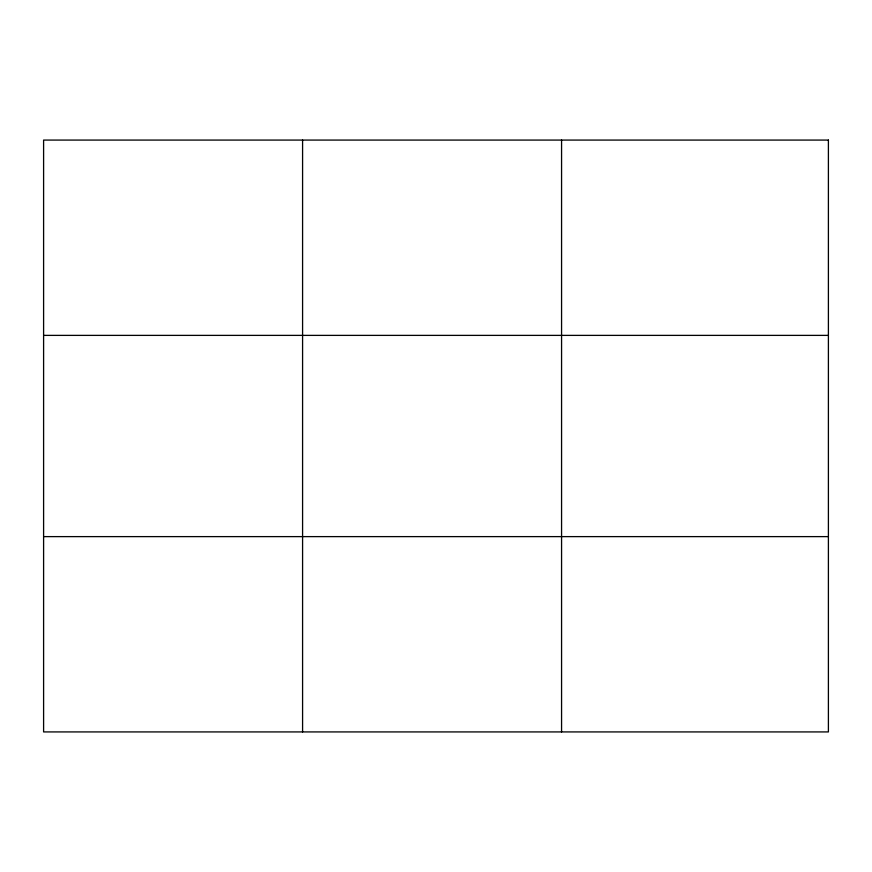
<?xml version="1.0" encoding="UTF-8"?>
<svg xmlns="http://www.w3.org/2000/svg" width="872" height="872" viewBox="0 0 872 872"><rect width="100%" height="100%" fill="white"/><g stroke="black" fill="none" stroke-linecap="round" stroke-linejoin="round"><path stroke-width="1.31" d="M302.584 731.924L302.584 140.076M561.568 731.924L561.568 140.076M43.6 335.382L828.4 335.382M43.6 536.618L828.4 536.618M828.4 140.076L828.4 731.924L43.6 731.924L43.6 140.076L828.4 140.076"/></g></svg>
